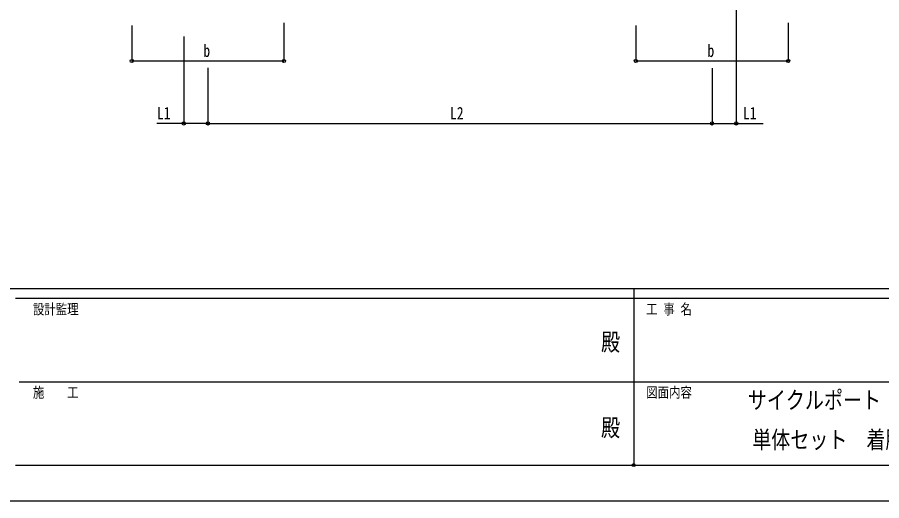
# Model space of a CAD drawing. Units: millimetres, scale not verified. Extents: x -10512 to 10512, y -7425 to 7425.
# Drawn here: x -3253 to 1291, y -7425 to -4885 of the extents above; entities that cross this region are included whole.
import ezdxf
from ezdxf.enums import TextEntityAlignment as Align

# ---------------------------------------------------------------- set-up
doc = ezdxf.new("R2010")
doc.units = ezdxf.units.MM
doc.header["$LTSCALE"] = 30
doc.header["$PDMODE"] = 32
doc.header["$PDSIZE"] = 15
for name, color, linetype in [('0-2_USER1', 3, 'Continuous'), ('0-6_YKK_D', 6, 'Continuous'), ('0-7_YKK_ZWAK', 7, 'Continuous')]:
    doc.layers.add(name, color=color, linetype=linetype)
doc.styles.add('ＭＳ ゴシック', font='')
doc.styles.get('ＭＳ ゴシック').set_extended_font_data('MS Gothic')

msp = doc.modelspace()

# ---------------------------------------------------------------- linework, layer by layer
at = {"layer": '0-6_YKK_D'}
for p, q in [((526.15, -4742.67), (526.15, -5443.67)), ((-2651.05, -4928.62), (-2651.05, -5115.33)), ((-1851.05, -4914.4), (-1851.05, -5115.33)), ((-1.05, -4928.62), (-1.05, -5115.33)), ((798.95, -4914.4), (798.95, -5115.33)), ((-2377.85, -4986.4), (-2377.85, -5443.67)), ((-2651.05, -5114.33), (-1851.05, -5114.33)), ((-1.05, -5114.33), (798.95, -5114.33)), ((-2250.85, -5150.52), (-2250.85, -5443.67)), ((-2250.85, -5150.52), (-2250.85, -5443.67)), ((399.15, -5152.58), (399.15, -5443.67)), ((399.15, -5152.58), (399.15, -5443.67)), ((-2250.85, -5442.67), (399.15, -5442.67))]:
    msp.add_line(p, q, dxfattribs=at)
for points in [[(-2250.85, -5442.67), (-2377.85, -5442.67), (-2520.05, -5442.67)], [(399.15, -5442.67), (526.15, -5442.67), (668.35, -5442.67)]]:
    msp.add_lwpolyline(points, dxfattribs=at)
for centre in [(-2651.05, -5114.33), (-1851.05, -5114.33), (-1.05, -5114.33), (798.95, -5114.33), (-2377.85, -5442.67), (-2250.85, -5442.67), (-2250.85, -5442.67), (399.15, -5442.67), (399.15, -5442.67), (526.15, -5442.67)]:
    msp.add_circle(centre, 8.5, dxfattribs=at)
at = {"layer": '0-7_YKK_ZWAK'}
for p, q in [((9737.55, -6312.5), (-9762.45, -6312.5)), ((-12.45, -6312.5), (-12.45, -7237.5)), ((-12.45, -6362.5), (-3262.45, -6362.5)), ((3237.55, -6362.5), (-12.45, -6362.5)), ((-3243.7, -6800), (-12.45, -6800)), ((-12.45, -6800), (3237.55, -6800)), ((-3262.45, -7237.5), (-12.45, -7237.5)), ((-12.45, -7237.5), (3237.55, -7237.5))]:
    msp.add_line(p, q, dxfattribs=at)
msp.add_lwpolyline([(-10512.5, -7425), (10512.5, -7425), (10512.5, 7425), (-10512.5, 7425)], close=True, dxfattribs=at)
msp.add_point((-12.45, -7237.5), dxfattribs=at)

# ---------------------------------------------------------------- texts
at = {"layer": '0-2_USER1', "style": 'ＭＳ ゴシック', "width": 0.8}
for s, p in [('サイクルポート エフォルテ 600タイプ', (587.3, -6969.36)), ('単体セット\u3000着脱式サポート\u3000納まり図', (610.63, -7177.69))]:
    msp.add_text(s, height=91.64, dxfattribs=at).set_placement(p, align=Align.BOTTOM_LEFT)
at = {"layer": '0-6_YKK_D', "style": 'ＭＳ ゴシック', "width": 0.8}
for s, p in [('b', (-2275.05, -5113.03)), ('b', (374.95, -5113.03)), ('L1', (-2518.75, -5441.37)), ('L2', (-978.65, -5441.37)), ('L1', (561.45, -5441.37))]:
    msp.add_text(s, height=65.98, dxfattribs=at).set_placement(p, align=Align.BOTTOM_LEFT)
at = {"layer": '0-7_YKK_ZWAK', "style": 'ＭＳ ゴシック', "width": 0.8}
for s, height, p in [('設計監理', 54.99, (-3170.78, -6462.5)), ('工 事 名', 54.99, (53.17, -6462.5)), ('殿', 91.64, (-184.17, -6664.58)), ('施\u3000\u3000工', 54.99, (-3170.78, -6900)), ('図面内容', 54.99, (53.17, -6900)), ('殿', 91.64, (-184.17, -7114.58))]:
    msp.add_text(s, height=height, dxfattribs=at).set_placement(p, align=Align.BOTTOM_LEFT)

doc.saveas('drawing.dxf')
